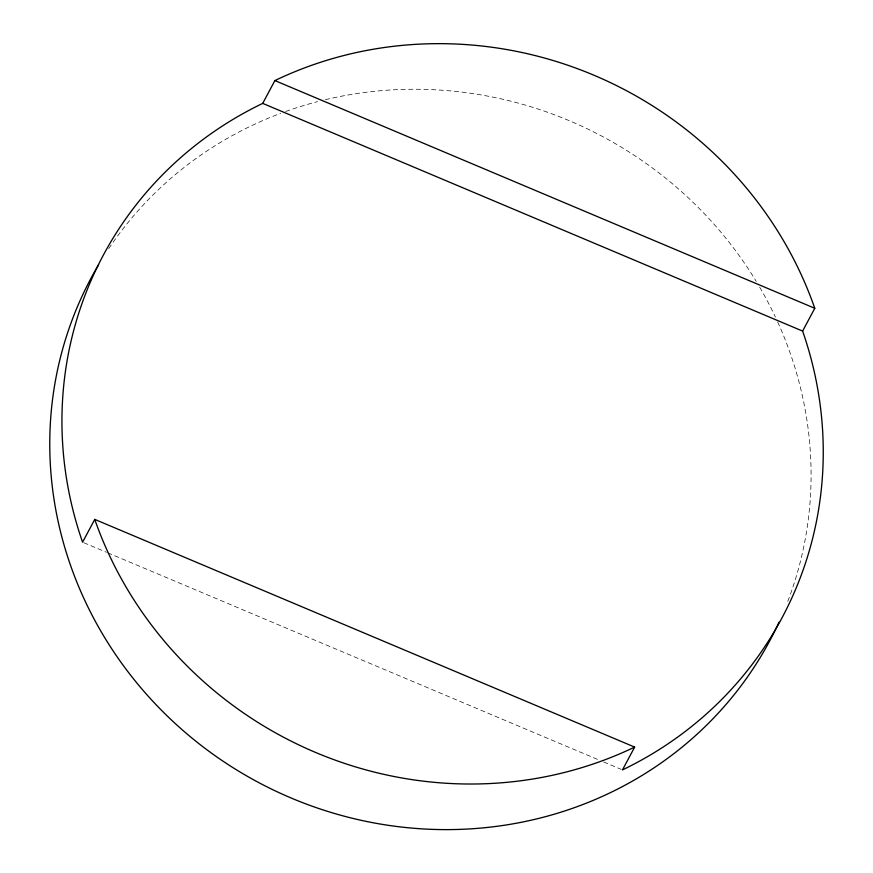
<?xml version="1.0" encoding="UTF-8"?>
<svg xmlns="http://www.w3.org/2000/svg" width="873" height="873" viewBox="0 0 873 873"><rect width="100%" height="100%" fill="white"/><g stroke="black" fill="none" stroke-linecap="round" stroke-linejoin="round"><path stroke-width="0.65" stroke-dasharray="4.37 3.27" d="M83.83 542.722L106.43 552.249M107.685 552.784L598.616 759.837M603.647 761.954L621.216 769.364M108.765 248.609A384.764 365.929 28.1 0 1 280.648 113.337M285.657 111.493A384.764 365.929 28.1 0 1 317.576 101.628M325.345 99.686A384.764 365.929 28.1 0 1 756.258 281.422M759.696 287.206A384.764 365.929 28.1 0 1 775.399 317.063M777.657 321.951A384.764 365.929 28.1 0 1 786.748 604.007"/><path stroke-width="1.31" d="M262.718 103.385L274.886 80.578A384.764 365.929 28.1 0 1 814.782 308.289L802.614 331.085A384.764 365.929 28.1 0 1 622.471 769.899L634.649 747.092L94.753 519.391L82.575 542.188A384.764 365.929 28.1 0 1 262.718 103.385L802.614 331.085M274.886 80.578L814.782 308.289M779 622.176A384.764 365.929 28.1 0 1 260.46 783.496A384.764 365.929 28.1 0 1 98.616 264.705M634.649 747.092A384.764 365.929 28.1 0 1 94.753 519.391"/></g></svg>
